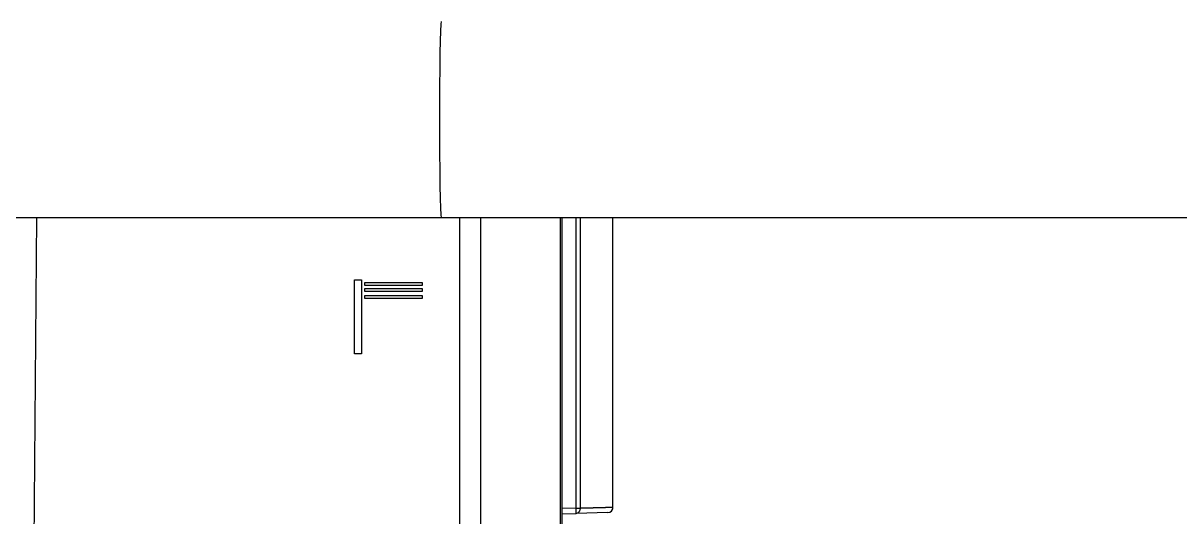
# Model space of a CAD drawing. Header units: millimetres. Extents: x -33000 to 294000, y 0 to 42408.
# Drawn here: x 57426.2 to 57538.5, y 15156 to 15204 of the extents above; entities that cross this region are included whole.
import ezdxf

# ---------------------------------------------------------------- set-up
doc = ezdxf.new("R2010")
doc.units = ezdxf.units.MM
doc.header["$LTSCALE"] = 50
doc.layers.add('arch', color=8, linetype='Continuous')

msp = doc.modelspace()

# ---------------------------------------------------------------- linework, layer by layer
at = {"layer": 'arch'}
for p, q in [((57407.85, 15185.1), (57466.8, 15185.1)), ((57427.26, 15148.6), (57427.58, 15185.1)), ((57466.8, 15185.1), (57706.77, 15185.1)), ((57478.33, 15185.1), (57478.33, 15125.6)), ((57478.52, 15125.51), (57478.52, 15185.1)), ((57479.9, 15156.86), (57479.9, 15185.1)), ((57480.27, 15185.1), (57480.27, 15156.86)), ((57483.45, 15156.78), (57483.45, 15185.1)), ((57458.38, 15171.84), (57458.38, 15179.05)), ((57458.38, 15179.05), (57459.06, 15179.05)), ((57459.06, 15179.05), (57459.06, 15171.84)), ((57459.4, 15178.49), (57459.4, 15178.77)), ((57459.4, 15178.77), (57464.96, 15178.77)), ((57464.96, 15178.49), (57459.4, 15178.49)), ((57464.96, 15178.77), (57464.96, 15178.49)), ((57459.4, 15178.2), (57464.96, 15178.2)), ((57459.4, 15177.91), (57459.4, 15178.2)), ((57464.96, 15177.91), (57459.4, 15177.91)), ((57459.4, 15177.52), (57464.96, 15177.52)), ((57459.4, 15177.23), (57459.4, 15177.52)), ((57464.96, 15178.2), (57464.96, 15177.91)), ((57464.96, 15177.52), (57464.96, 15177.23)), ((57464.96, 15177.23), (57459.4, 15177.23)), ((57459.06, 15171.84), (57458.38, 15171.84)), ((57479.9, 15156.86), (57478.52, 15156.83)), ((57478.52, 15156.33), (57479.9, 15156.36)), ((57479.9, 15156.86), (57480.27, 15156.86)), ((57482.96, 15156.44), (57479.9, 15156.36))]:
    msp.add_line(p, q, dxfattribs=at)
msp.add_arc((57482.95, 15156.94), 0.5, 271.5003, 0.0268, dxfattribs=at)
for centre, major_axis, ratio, start_param, end_param in [((57466.8, 15194.6, 0), (0, -9.5), 0.017452, 3.141593, 6.283185), ((57479.89, 15156.86, 0), (0.013, -0.5), 0.026168, 6.283161, 7.853296)]:
    msp.add_ellipse(centre, major_axis=major_axis, ratio=ratio, start_param=start_param, end_param=end_param, dxfattribs=at)
for points in [[(57468.6, 14945.6, 0), (57468.6, 15185.11, 0)], [(57470.6, 15185.11, 0), (57470.6, 14944.6, 0)]]:
    msp.add_open_spline(points, degree=1, dxfattribs=at)
for points, knots in [([(57480.27, 15156.86, 0), (57480.27, 15156.83, 0), (57480.27, 15156.8, 0), (57480.26, 15156.73, 0), (57480.25, 15156.7, 0), (57480.23, 15156.64, 0), (57480.22, 15156.61, 0), (57480.2, 15156.56, 0), (57480.18, 15156.54, 0), (57480.15, 15156.49, 0), (57480.13, 15156.47, 0), (57480.09, 15156.43, 0), (57480.07, 15156.42, 0), (57480.02, 15156.39, 0), (57480, 15156.38, 0), (57479.95, 15156.37, 0), (57479.93, 15156.36, 0), (57479.9, 15156.36, 0)], [0, 0, 0, 0, 0.125, 0.125, 0.25, 0.25, 0.375, 0.375, 0.5, 0.5, 0.625, 0.625, 0.75, 0.75, 0.875, 0.875, 1, 1, 1, 1]), ([(57483.45, 15156.94, 0), (57483.45, 15156.94, 0), (57483.45, 15156.94, 0), (57483.45, 15156.94, 0), (57483.45, 15156.94, 0), (57483.45, 15156.94, 0), (57483.45, 15156.94, 0), (57483.45, 15156.94, 0), (57483.44, 15156.94, 0), (57483.44, 15156.94, 0), (57483.44, 15156.94, 0), (57483.44, 15156.94, 0), (57483.44, 15156.94, 0), (57483.43, 15156.94, 0), (57483.43, 15156.94, 0), (57483.43, 15156.94, 0), (57483.42, 15156.94, 0), (57483.42, 15156.94, 0), (57483.42, 15156.94, 0), (57483.41, 15156.94, 0), (57483.41, 15156.94, 0), (57483.4, 15156.94, 0), (57483.4, 15156.94, 0), (57483.39, 15156.94, 0), (57483.39, 15156.94, 0), (57483.38, 15156.94, 0), (57483.38, 15156.94, 0), (57483.37, 15156.94, 0), (57483.36, 15156.94, 0), (57483.36, 15156.94, 0), (57483.35, 15156.94, 0), (57483.34, 15156.94, 0), (57483.34, 15156.94, 0), (57483.33, 15156.94, 0), (57483.32, 15156.94, 0), (57483.31, 15156.94, 0), (57483.3, 15156.94, 0), (57483.3, 15156.94, 0), (57483.29, 15156.94, 0), (57483.28, 15156.94, 0), (57483.27, 15156.94, 0), (57483.26, 15156.94, 0), (57483.25, 15156.94, 0), (57483.24, 15156.94, 0), (57483.23, 15156.94, 0), (57483.22, 15156.94, 0), (57483.21, 15156.94, 0), (57483.2, 15156.94, 0), (57483.19, 15156.94, 0), (57483.17, 15156.94, 0), (57483.16, 15156.94, 0), (57483.15, 15156.94, 0), (57483.14, 15156.93, 0), (57483.13, 15156.93, 0), (57483.11, 15156.93, 0), (57483.1, 15156.93, 0), (57483.09, 15156.93, 0), (57483.07, 15156.93, 0), (57483.06, 15156.93, 0), (57483.05, 15156.93, 0), (57483.03, 15156.93, 0), (57483.02, 15156.93, 0), (57483, 15156.93, 0), (57482.99, 15156.93, 0), (57482.97, 15156.93, 0), (57482.96, 15156.93, 0), (57482.94, 15156.93, 0), (57482.92, 15156.93, 0), (57482.91, 15156.93, 0), (57482.89, 15156.93, 0), (57482.88, 15156.93, 0), (57482.86, 15156.93, 0), (57482.84, 15156.93, 0), (57482.82, 15156.93, 0), (57482.81, 15156.93, 0), (57482.79, 15156.93, 0), (57482.77, 15156.93, 0), (57482.75, 15156.93, 0), (57482.73, 15156.92, 0), (57482.71, 15156.92, 0), (57482.69, 15156.92, 0), (57482.67, 15156.92, 0), (57482.65, 15156.92, 0), (57482.63, 15156.92, 0), (57482.61, 15156.92, 0), (57482.59, 15156.92, 0), (57482.57, 15156.92, 0), (57482.55, 15156.92, 0), (57482.53, 15156.92, 0), (57482.51, 15156.92, 0), (57482.49, 15156.92, 0), (57482.47, 15156.92, 0), (57482.44, 15156.92, 0), (57482.42, 15156.92, 0), (57482.4, 15156.92, 0), (57482.38, 15156.92, 0), (57482.35, 15156.92, 0), (57482.33, 15156.91, 0), (57482.3, 15156.91, 0), (57482.28, 15156.91, 0), (57482.26, 15156.91, 0), (57482.23, 15156.91, 0), (57482.21, 15156.91, 0), (57482.18, 15156.91, 0), (57482.16, 15156.91, 0), (57482.13, 15156.91, 0), (57482.11, 15156.91, 0), (57482.08, 15156.91, 0), (57482.05, 15156.91, 0), (57482.03, 15156.91, 0), (57482, 15156.91, 0), (57481.97, 15156.91, 0), (57481.95, 15156.9, 0), (57481.92, 15156.9, 0), (57481.89, 15156.9, 0), (57481.86, 15156.9, 0), (57481.83, 15156.9, 0), (57481.81, 15156.9, 0), (57481.78, 15156.9, 0), (57481.75, 15156.9, 0), (57481.72, 15156.9, 0), (57481.69, 15156.9, 0), (57481.66, 15156.9, 0), (57481.63, 15156.9, 0), (57481.6, 15156.9, 0), (57481.57, 15156.9, 0), (57481.54, 15156.89, 0), (57481.51, 15156.89, 0), (57481.48, 15156.89, 0), (57481.44, 15156.89, 0), (57481.41, 15156.89, 0), (57481.38, 15156.89, 0), (57481.35, 15156.89, 0), (57481.32, 15156.89, 0), (57481.28, 15156.89, 0), (57481.25, 15156.89, 0), (57481.22, 15156.89, 0), (57481.18, 15156.89, 0), (57481.15, 15156.88, 0), (57481.12, 15156.88, 0), (57481.08, 15156.88, 0), (57481.05, 15156.88, 0), (57481.01, 15156.88, 0), (57480.98, 15156.88, 0), (57480.94, 15156.88, 0), (57480.91, 15156.88, 0), (57480.87, 15156.88, 0), (57480.84, 15156.88, 0), (57480.8, 15156.88, 0), (57480.76, 15156.88, 0), (57480.73, 15156.87, 0), (57480.69, 15156.87, 0), (57480.65, 15156.87, 0), (57480.62, 15156.87, 0), (57480.58, 15156.87, 0), (57480.54, 15156.87, 0), (57480.5, 15156.87, 0), (57480.46, 15156.87, 0), (57480.43, 15156.87, 0), (57480.39, 15156.87, 0), (57480.35, 15156.86, 0), (57480.31, 15156.86, 0), (57480.28, 15156.86, 0), (57480.27, 15156.86, 0)], [0, 0, 0, 0, 0.005936, 0.011876, 0.017819, 0.023765, 0.029715, 0.035669, 0.041626, 0.047586, 0.053549, 0.059517, 0.065487, 0.071461, 0.077439, 0.083419, 0.089404, 0.095392, 0.101383, 0.107377, 0.113375, 0.119377, 0.125382, 0.13139, 0.137402, 0.143417, 0.149436, 0.155458, 0.161484, 0.167513, 0.173545, 0.179581, 0.18562, 0.191663, 0.197709, 0.203759, 0.209812, 0.215868, 0.221928, 0.227992, 0.234058, 0.240129, 0.246202, 0.25228, 0.25836, 0.264444, 0.270532, 0.276622, 0.282717, 0.288814, 0.294916, 0.30102, 0.307128, 0.31324, 0.319355, 0.325473, 0.331595, 0.33772, 0.343849, 0.349981, 0.356116, 0.362255, 0.368398, 0.374544, 0.380693, 0.386846, 0.393002, 0.399162, 0.405325, 0.411491, 0.417661, 0.423834, 0.430011, 0.436191, 0.442375, 0.448562, 0.454753, 0.460947, 0.467144, 0.473345, 0.479549, 0.485757, 0.491968, 0.498183, 0.504401, 0.510622, 0.516847, 0.523076, 0.529308, 0.535543, 0.541781, 0.548024, 0.554269, 0.560518, 0.566771, 0.573026, 0.579286, 0.585548, 0.591815, 0.598084, 0.604357, 0.610634, 0.616914, 0.623197, 0.629484, 0.635774, 0.642068, 0.648365, 0.654665, 0.660969, 0.667277, 0.673588, 0.679902, 0.68622, 0.692541, 0.698866, 0.705194, 0.711525, 0.71786, 0.724198, 0.73054, 0.736885, 0.743234, 0.749586, 0.755942, 0.762301, 0.768663, 0.775029, 0.781398, 0.787771, 0.794147, 0.800527, 0.80691, 0.813296, 0.819686, 0.82608, 0.832477, 0.838877, 0.84528, 0.851688, 0.858098, 0.864512, 0.87093, 0.87735, 0.883775, 0.890202, 0.896634, 0.903068, 0.909506, 0.915948, 0.922393, 0.928841, 0.935293, 0.941748, 0.948207, 0.954669, 0.961134, 0.967603, 0.974076, 0.980552, 0.987031, 0.993514, 1, 1, 1, 1])]:
    msp.add_open_spline(points, degree=3, knots=knots, dxfattribs=at)

doc.saveas('drawing.dxf')
